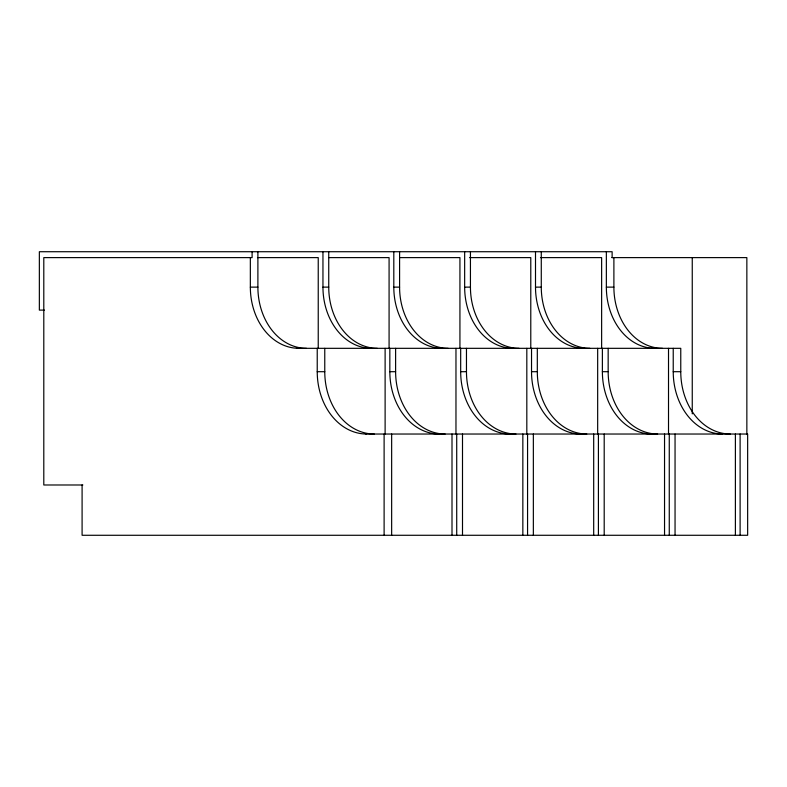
<?xml version="1.0" encoding="UTF-8"?>
<svg xmlns="http://www.w3.org/2000/svg" width="787" height="787" viewBox="0 0 787 787"><rect width="100%" height="100%" fill="white"/><g stroke="black" fill="none" stroke-linecap="round" stroke-linejoin="round"><path stroke-width="1.18" d="M257.457 257.615L318.233 257.615L318.233 348.326M328.927 257.615L389.083 257.615L389.083 348.326M399.776 257.615L459.933 257.615L459.933 348.326M469.623 257.615L530.782 257.615L530.782 348.326M540.472 257.615L601.632 257.615L601.632 348.326M611.902 257.615L746.853 257.615L746.853 434.532M250.345 257.615L250.345 287.127L257.89 287.127A61.199 48.568 -90 0 0 306.458 348.326M322.955 251.722L322.955 287.127L328.74 287.127A61.199 48.568 -90 0 0 377.307 348.326M393.805 251.722L393.805 287.127L399.589 287.127A61.199 48.568 -90 0 0 448.157 348.326M464.655 251.722L464.655 287.127L470.439 287.127A61.199 48.568 -90 0 0 519.007 348.326M535.504 251.722L535.504 287.127L541.279 287.127A61.199 48.568 -90 0 0 589.856 348.326M606.354 251.722L606.354 287.127L613.89 287.127A61.199 48.568 -90 0 0 662.457 348.326M44.406 310.108L39.35 310.108L39.35 251.722L612.129 251.722L612.129 257.615M296.768 348.326L680.765 348.326L680.765 371.7A62.33 49.473 -90 0 0 730.238 434.031M317.23 348.326L317.23 371.7L324.765 371.7A62.33 49.473 90 0 0 374.238 434.031M389.831 348.326L389.831 371.7L395.615 371.7A62.33 49.473 90 0 0 445.088 434.031M460.68 348.326L460.68 371.7L466.465 371.7A62.33 49.473 -90 0 0 515.938 434.031M531.53 348.326L531.53 371.7L537.314 371.7A62.33 49.473 90 0 0 586.787 434.031M602.38 348.326L602.38 371.7L608.164 371.7A62.33 49.473 -90 0 0 657.637 434.031M673.229 348.326L673.229 371.7L680.765 371.7M365.807 434.031L747.65 434.031L747.65 535.278L82.094 535.278L82.094 484.989M82.861 484.989L43.797 484.989L43.797 257.615L252.106 257.615L252.106 251.722M740.114 434.031L740.114 535.278M735.392 434.031L735.392 535.278M692.255 257.615L692.255 413.844M675.049 434.031L675.049 535.278M669.265 434.031L669.265 535.278M668.517 348.326L668.517 434.031M664.543 434.031L664.543 535.278M613.89 257.615L613.89 287.127M608.164 348.326L608.164 371.7M604.2 434.031L604.2 535.278M598.415 434.031L598.415 535.278M597.667 348.326L597.667 434.031M593.693 434.031L593.693 535.278M541.279 251.722L541.279 287.127M537.314 348.326L537.314 371.7M533.35 434.031L533.35 535.278M527.565 434.031L527.565 535.278M526.818 348.326L526.818 434.031M522.843 434.031L522.843 535.278M470.439 251.722L470.439 287.127M466.465 348.326L466.465 371.7M462.5 434.031L462.5 535.278M456.716 434.031L456.716 535.278M455.968 348.326L455.968 434.031M452.004 434.031L452.004 535.278M399.589 251.722L399.589 287.127M395.615 348.326L395.615 371.7M391.651 434.031L391.651 535.278M385.118 348.326L385.118 434.031M384.115 434.031L384.115 535.278M328.74 251.722L328.74 287.127M324.765 348.326L324.765 371.7M257.89 251.722L257.89 287.127M366.703 434.031A62.33 49.473 -90 0 1 317.23 371.7M298.922 348.326A61.199 48.568 90 0 1 250.345 287.127M371.523 348.326A61.199 48.568 -90 0 1 322.955 287.127M442.373 348.326A61.199 48.568 -90 0 1 393.805 287.127M513.222 348.326A61.199 48.568 -90 0 1 464.655 287.127M584.072 348.326A61.199 48.568 90 0 1 535.504 287.127M654.922 348.326A61.199 48.568 90 0 1 606.354 287.127M439.303 434.031A62.33 49.473 -90 0 1 389.831 371.7M510.153 434.031A62.33 49.473 -90 0 1 460.68 371.7M581.003 434.031A62.33 49.473 -90 0 1 531.53 371.7M651.852 434.031A62.33 49.473 90 0 1 602.38 371.7M722.702 434.031A62.33 49.473 90 0 1 673.229 371.7"/></g></svg>
